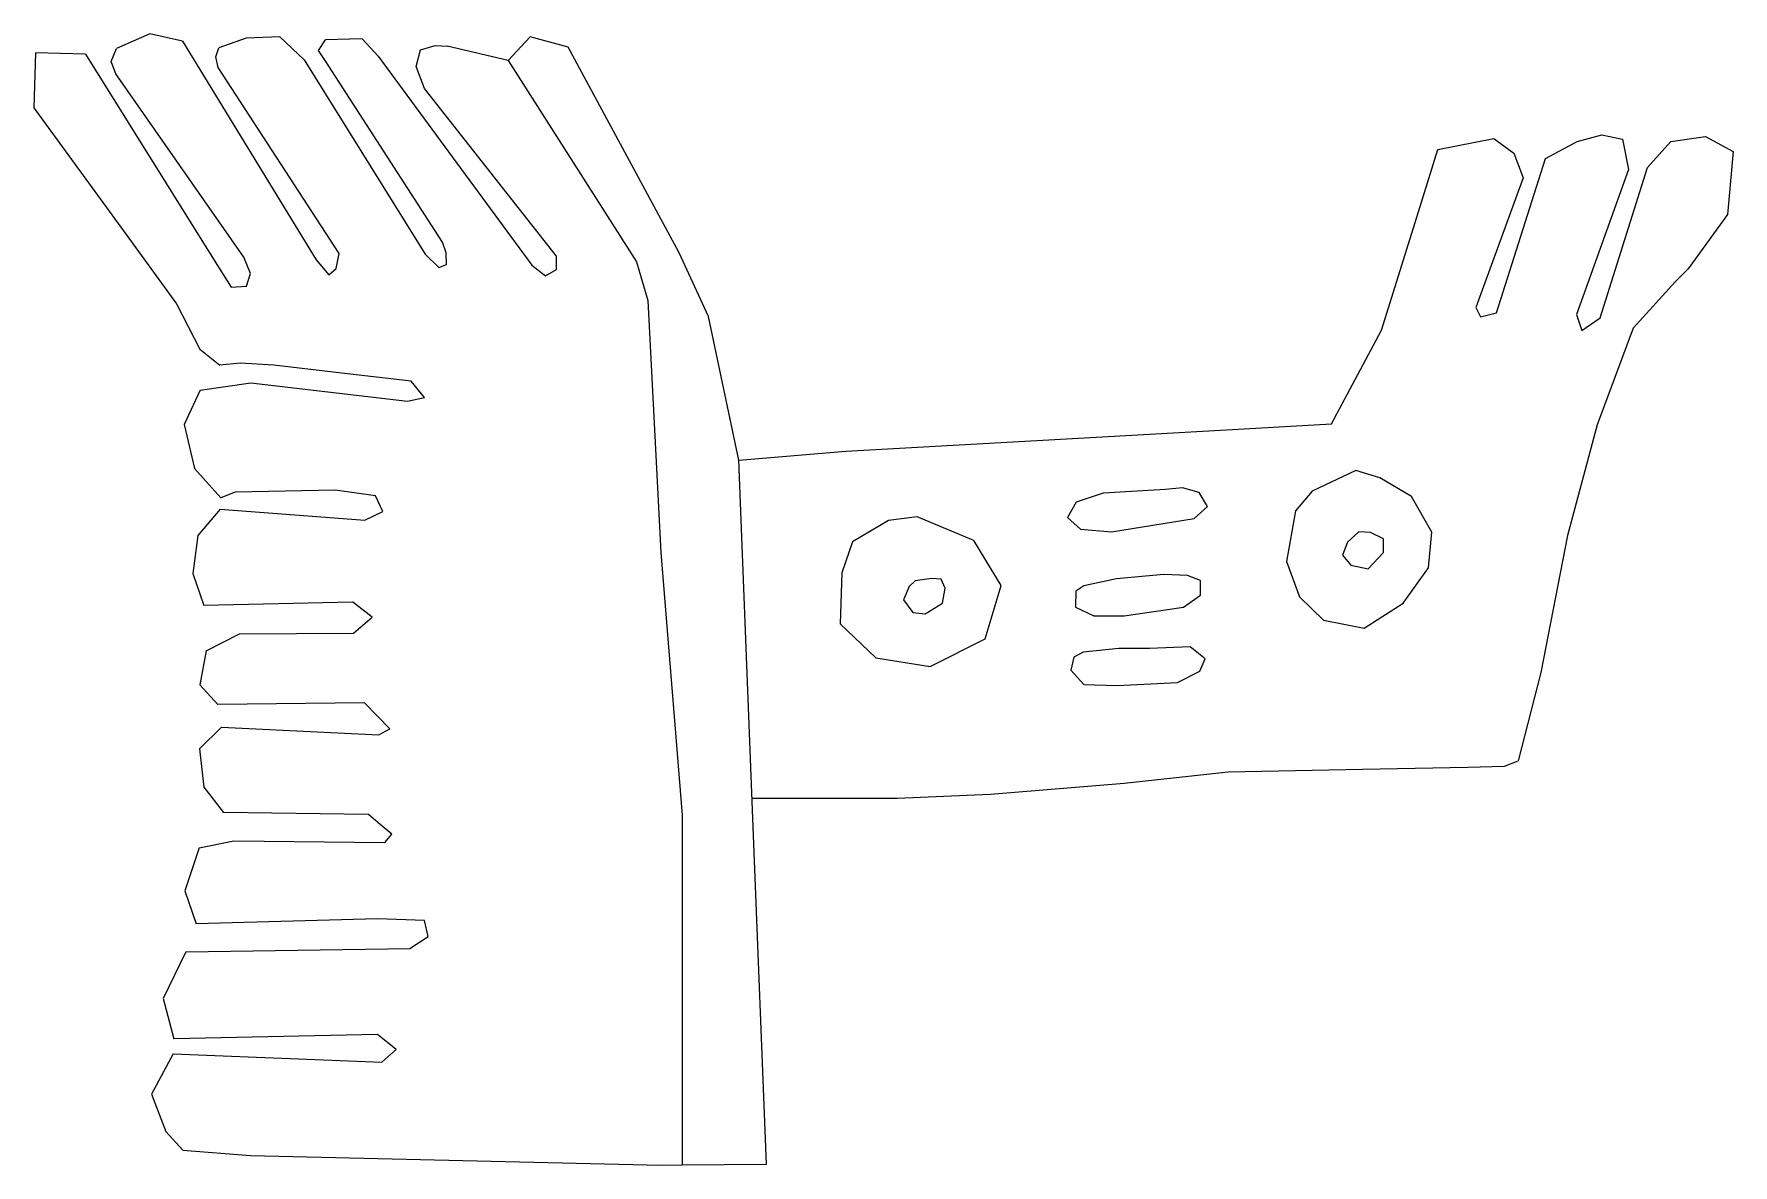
# Model space of a CAD drawing. Extents: x 537471 to 537927, y 1195273 to 1195576.
import ezdxf

# ---------------------------------------------------------------- set-up
doc = ezdxf.new("R2010")
doc.units = 0
doc.layers.add('Level 20', color=7, linetype='Continuous')

msp = doc.modelspace()

# ---------------------------------------------------------------- linework, layer by layer
at = {"layer": 'Level 20'}
for p, q in [((537502.35, 1195575.82), (537493.39, 1195571.91)), ((537511.1, 1195573.87), (537502.35, 1195575.82)), ((537528.23, 1195574.71), (537520.89, 1195572.15)), ((537537.24, 1195575.05), (537528.23, 1195574.71)), ((537559.31, 1195574.56), (537549.46, 1195574.25)), ((537471.69, 1195570.76), (537471.32, 1195556.02)), ((537485.15, 1195570.42), (537471.69, 1195570.76)), ((537598.4, 1195568.69), (537582.08, 1195572.52)), ((537471.32, 1195556.02), (537495.31, 1195523.01)), ((537495.31, 1195523.01), (537509.51, 1195503.47)), ((537509.51, 1195503.47), (537515.75, 1195491.3)), ((537515.75, 1195491.3), (537521.14, 1195487.04)), ((537515.84, 1195480.32), (537511.6, 1195471.12)), ((537511.6, 1195471.12), (537514.31, 1195459.34)), ((537514.31, 1195459.34), (537521.42, 1195451.51)), ((537521.24, 1195448.48), (537515.26, 1195441.4)), ((537515.26, 1195441.4), (537513.87, 1195431.21)), ((537513.87, 1195431.21), (537516.83, 1195422.66)), ((537517.47, 1195410.44), (537515.79, 1195401.39)), ((537515.79, 1195401.39), (537520.62, 1195396.1)), ((537521.56, 1195389.97), (537515.67, 1195384.19)), ((537515.67, 1195384.19), (537516.85, 1195373.94)), ((537516.85, 1195373.94), (537522.15, 1195367.1)), ((537515.55, 1195357.63), (537511.71, 1195346.16)), ((537511.71, 1195346.16), (537514.81, 1195337.33)), ((537512.06, 1195329.75), (537505.94, 1195317.25)), ((537505.94, 1195317.25), (537508.77, 1195306.48)), ((537508.64, 1195302.41), (537502.85, 1195291.62)), ((537502.85, 1195291.62), (537506.62, 1195281.6)), ((537506.62, 1195281.6), (537511.17, 1195276.59)), ((537511.17, 1195276.59), (537529.34, 1195275.22)), ((537529.34, 1195275.22), (537639.45, 1195272.65)), ((537639.45, 1195272.65), (537645.02, 1195272.7)), ((537645.02, 1195272.7), (537667.64, 1195272.9))]:
    msp.add_line(p, q, dxfattribs=at)
for points in [[(537537.24, 1195575.05), (537543.77, 1195568.92), (537576.2, 1195516.79), (537579.81, 1195513.24), (537581.85, 1195514.01), (537581.78, 1195517.13), (537580.81, 1195520.06), (537549.35, 1195568.68), (537547.6, 1195571.39), (537549.46, 1195574.25)], [(537559.31, 1195574.56), (537563.59, 1195569.9), (537604.73, 1195513.83), (537608.43, 1195511), (537611.39, 1195512.69), (537611.32, 1195516.26), (537575.99, 1195561.19), (537573.75, 1195567.08), (537574.93, 1195571.56), (537578.8, 1195572.69), (537582.08, 1195572.52)], [(537667.64, 1195272.9), (537664.18, 1195361), (537660.23, 1195461.58), (537652.1, 1195500.09), (537644.28, 1195517.18), (537630.33, 1195542.94), (537614.45, 1195572.27), (537604.29, 1195575.05), (537598.4, 1195568.69), (537632.78, 1195514.7), (537635.87, 1195504.39), (537639.3, 1195436.85), (537645.07, 1195366.4), (537645.02, 1195272.7)], [(537485.15, 1195570.42), (537519.91, 1195514.77), (537524.17, 1195507.95), (537528.31, 1195508.26), (537529.31, 1195511.61), (537527.54, 1195515.96), (537493.27, 1195565.15), (537492.03, 1195568.45), (537493.39, 1195571.91)], [(537511.1, 1195573.87), (537546.93, 1195515.32), (537550.32, 1195511.29), (537552.28, 1195512.94), (537553.12, 1195516.99), (537520.67, 1195566.79), (537520.07, 1195569.66), (537520.89, 1195572.15)], [(537660.23, 1195461.58), (537688.87, 1195464.03), (537752.88, 1195467.6), (537795.7, 1195469.98), (537819.04, 1195471.28), (537832.47, 1195496.4), (537842.36, 1195528.16), (537847.56, 1195544.84), (537862.56, 1195547.76), (537867.92, 1195543.84), (537870.45, 1195537.24), (537857.73, 1195502.47), (537859.01, 1195499.99), (537863.32, 1195501.07), (537876.46, 1195542.44), (537884.94, 1195547.02), (537891.56, 1195548.79), (537897.06, 1195547.6), (537898.63, 1195539.45), (537884.73, 1195500.62), (537886.15, 1195496.33), (537891.11, 1195499.74), (537903.78, 1195540), (537909.99, 1195546.98), (537919.28, 1195548.33), (537926.69, 1195544.28), (537925.2, 1195527.45), (537914.68, 1195512.83)], [(537914.68, 1195512.83), (537911.27, 1195509.5), (537899.91, 1195496.98), (537890.28, 1195471.07), (537882.34, 1195441.39), (537875.17, 1195404.65), (537869.07, 1195381.03)], [(537515.84, 1195480.32), (537529.45, 1195482.33), (537556.94, 1195479.09), (537571.46, 1195477.38), (537576.02, 1195478.38), (537572.37, 1195482.75), (537553.05, 1195484.99), (537535.62, 1195487.01), (537526.62, 1195487.61), (537521.14, 1195487.04)], [(537521.24, 1195448.48), (537560, 1195445.54), (537564.85, 1195447.83), (537562.85, 1195452.06), (537552.06, 1195453.56), (537525.2, 1195453.02), (537521.42, 1195451.51)], [(537517.47, 1195410.44), (537526.41, 1195415.03), (537556.95, 1195415.17), (537561.93, 1195419.48), (537556.75, 1195423.52), (537516.83, 1195422.66)], [(537521.56, 1195389.97), (537563.76, 1195387.99), (537566.72, 1195389.54), (537559.93, 1195396.54), (537520.62, 1195396.1)], [(537663.79, 1195370.99), (537702.63, 1195370.99), (537727.67, 1195372.07), (537763.47, 1195374.97), (537791.34, 1195378), (537827.38, 1195378.74), (537855.63, 1195379.33), (537865.44, 1195379.53), (537869.07, 1195381.03)], [(537515.55, 1195357.63), (537524.84, 1195359.53), (537565.36, 1195359.06), (537567.25, 1195361.3), (537564.1, 1195363.95), (537560.95, 1195366.6), (537522.15, 1195367.1)], [(537512.06, 1195329.75), (537572.08, 1195330.7), (537576.99, 1195333.86), (537575.98, 1195338.17), (537563.46, 1195338.65), (537514.81, 1195337.33)], [(537508.64, 1195302.41), (537564.55, 1195300.26), (537568.38, 1195303.63), (537563.4, 1195307.61), (537508.77, 1195306.48)]]:
    msp.add_lwpolyline(points, dxfattribs=at)
for points in [[(537825.58, 1195458.84), (537813.87, 1195453.26), (537809.41, 1195447.96), (537807.04, 1195434.44), (537810.52, 1195424.95), (537816.94, 1195418.67), (537827.81, 1195416.58), (537838.26, 1195423.28), (537845.09, 1195432.76), (537845.93, 1195442.25), (537840.49, 1195451.87), (537831.99, 1195456.89)], [(537774.62, 1195453.73), (537757.89, 1195452.77), (537750.65, 1195450.3), (537748.34, 1195446.24), (537751.76, 1195443.13), (537760.12, 1195442.41), (537782.27, 1195445.92), (537785.85, 1195449.18), (537783.62, 1195452.93), (537779.16, 1195454.13)], [(537700.33, 1195445.45), (537690.72, 1195439.73), (537687.79, 1195431.37), (537687.37, 1195417.7), (537696.99, 1195408.63), (537711.48, 1195406.26), (537726.26, 1195413.65), (537730.58, 1195428.02), (537723.19, 1195440.01), (537708, 1195446.43)], [(537826.36, 1195442.33), (537823.35, 1195439.64), (537821.99, 1195436.14), (537824.22, 1195433.4), (537828.86, 1195432.45), (537833.05, 1195436.82), (537833, 1195440.46), (537829.54, 1195442.19)], [(537711.88, 1195429.86), (537707.46, 1195429.26), (537705.85, 1195427.75), (537704.39, 1195424.18), (537706.86, 1195420.72), (537710.14, 1195420.41), (537714.77, 1195423.22), (537715.57, 1195427.28), (537714.43, 1195429.65)], [(537761.44, 1195429.78), (537752.68, 1195427.94), (537750.53, 1195426.51), (537750.45, 1195422.21), (537755.38, 1195419.89), (537763.51, 1195419.89), (537779.44, 1195422.21), (537783.98, 1195425.39), (537783.98, 1195429.3), (537780.47, 1195430.65), (537774.1, 1195430.97)], [(537762.08, 1195411.13), (537752.52, 1195410.09), (537750.05, 1195408.82), (537749.25, 1195405.31), (537752.68, 1195401.48), (537761.6, 1195401.17), (537777.77, 1195401.96), (537783.82, 1195404.99), (537785.17, 1195408.34), (537781.19, 1195411.53), (537770.28, 1195411.13)]]:
    msp.add_lwpolyline(points, close=True, dxfattribs=at)

doc.saveas('drawing.dxf')
